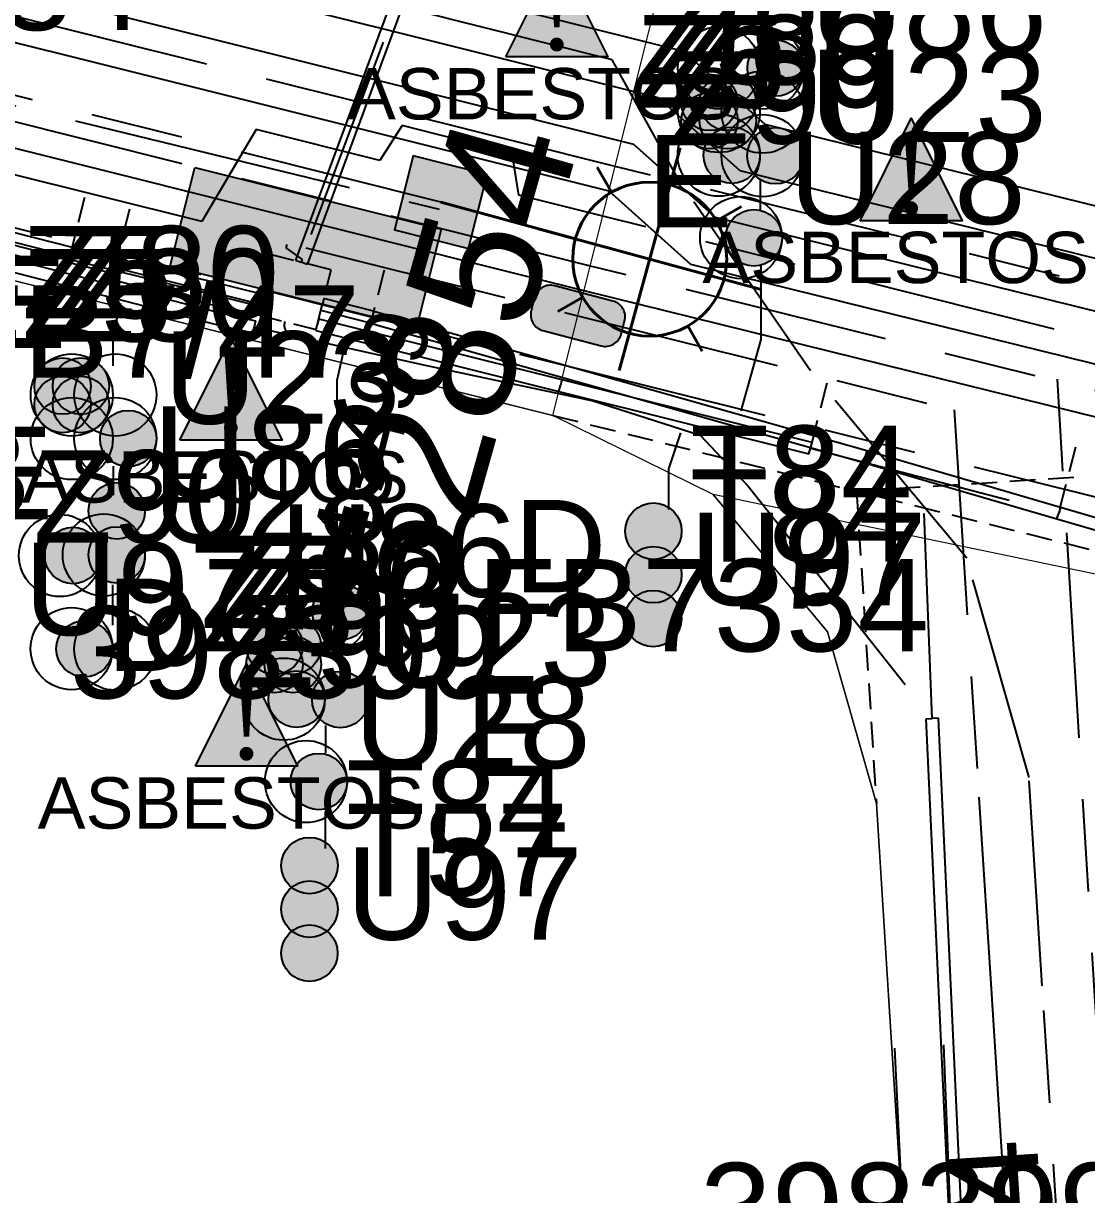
# Model space of a CAD drawing. Header units: metres. Extents: x 313711 to 315840, y 6256069 to 6257554.
# Drawn here: x 315413.14 to 315433.85, y 6256466.76 to 6256489.58 of the extents above; entities that cross this region are included whole.
import ezdxf
from ezdxf.enums import TextEntityAlignment as Align

# ---------------------------------------------------------------- set-up
doc = ezdxf.new("R2010")
doc.units = ezdxf.units.M
doc.linetypes.add('Cable Exist UG', pattern=[8.2, 4, -1.2, 1.8, -1.2])
doc.linetypes.add('DASHED', pattern=[0.75, 0.5, -0.25])
doc.layers.get('0').update_dxf_attribs({"color": 6})
for name, color, linetype in [('_User DUCT CONFIGS', 7, 'Continuous'), ('_User EARTHING', 7, 'Continuous'), ('Duct_SP_EXT', 7, 'Continuous'), ('Equip_LV_EXT', 7, 'Continuous'), ('Equip_SP_SL_EXT', 7, 'Continuous'), ('Mains_HV_EXT', 7, 'Continuous'), ('Mains_LV_EXT', 7, 'Continuous'), ('Mains_SL_EXT', 7, 'Continuous'), ('SupportsUG_SP_LV_EXT', 7, 'Continuous'), ('SupportsUG_SP_LV_SL_EXT', 7, 'Continuous'), ('Trench_SP_EXT', 7, 'Continuous'), ('UG_Details_SP_MISC', 7, 'Continuous')]:
    doc.layers.add(name, color=color, linetype=linetype)
doc.layers.add('Cadastre Land Parcels_SP_EXT', color=9, linetype='Continuous', lineweight=5)
doc.layers.add('Cadastre Roads_SP_EXT', color=9, linetype='Continuous', lineweight=5)
doc.layers.add('UNKNOWN_FEATURES', color=1, linetype='DASHED', plot=False)
doc.styles.add('COLUMN_LABEL', font='arial.ttf')
doc.styles.add('iecARIAL', font='arial.ttf', dxfattribs={"height": 2})
doc.styles.add('iecNAME', font='times.ttf')
doc.styles.add('PIT_LABEL', font='arial.ttf')
doc.styles.add('POLE_LABEL', font='arial.ttf')
doc.styles.get("Standard").update_dxf_attribs({"font": 'arial.ttf'})
doc.linetypes.add('Cable E UG', pattern='A,6,-0.5,["E",Standard,S=1.7,R=0,X=0.5,Y=-1],-2.9', length=9.4)
doc.linetypes.add('Cable P UG', pattern='A,6,-0.5,["P",Standard,S=1.7,R=0,X=0.5,Y=-1],-2.9', length=9.4)

# ---------------------------------------------------------------- blocks, each defined once
blk = doc.blocks.new('COLUMN_EXT')
blk.add_hatch(color=256).paths.add_polyline_path([(-1.485, 1.485), (-1.485, -1.485), (1.485, -1.485), (1.485, 1.485)])
blk.add_lwpolyline([(-1.485, -1.485), (1.485, -1.485), (1.485, 1.485), (-1.485, 1.485)], close=True)
for tag, height, style, flags, p in [('ASSET_NUM', 2.5, 'COLUMN_LABEL', 8, (2, 2)), ('STRUCTURE_PLANT_NUMBER', 0.2, 'POLE_LABEL', 9, (1.813, 0.031)), ('STREET_CODE', 0.2, 'COLUMN_LABEL', 9, (1.813, -0.2))]:
    blk.add_attdef(tag, text='', height=height, dxfattribs=dict(style=style, flags=flags)).set_placement(p, align=Align.MIDDLE_LEFT)
at = {"flags": 9}
for tag, p in [('COLUMN_TYPE', (1.813, -0.4)), ('OWNED_BY', (1.813, -0.6)), ('STATE', (1.813, -0.8)), ('USAGE', (1.813, -1)), ('LEGEND', (1.813, -1.2)), ('LOCATION', (1.813, -1.4)), ('STREETNAME', (1.813, -1.6)), ('SUBURB', (1.813, -1.8)), ('NOTES', (1.813, -2))]:
    blk.add_attdef(tag, text='', height=0.2, dxfattribs=at).set_placement(p, align=Align.MIDDLE_LEFT)
at = {"flags": 1}
blk.add_attdef('Z', (1.813, -2.351), '', height=0.2, dxfattribs=at)
blk = doc.blocks.new('DUCT_EXT')
blk.add_circle((0, 0.8), 0.8)
at = {"flags": 1}
blk.add_attdef('Z', (0, 0), '', height=0.2, dxfattribs=at)
at = {"flags": 9}
for tag, p in [('DUCT_CODE', (0, 0)), ('XSECT_TYPE', (0, -0.2)), ('FB_REFERENCE', (0, -0.4)), ('STATE', (0, -0.6)), ('NOTES', (0, -0.8))]:
    blk.add_attdef(tag, text='', height=0.2, dxfattribs=at).set_placement(p, align=Align.MIDDLE_LEFT)
blk = doc.blocks.new('SL_LANTERN_EXT')
at = {"lineweight": 40}
for p, q in [((0, 1.968), (0, 6.468)), ((-1.459, 5.676), (-1.061, 5.278)), ((1.458, 5.676), (1.06, 5.278)), ((-2.25, 4.218), (2.25, 4.218)), ((-1.459, 2.759), (-1.061, 3.157)), ((1.458, 2.759), (1.06, 3.157)), ((0, 0), (0, 2.721))]:
    blk.add_line(p, q, dxfattribs=at)
blk.add_circle((0, 4.218), 1.5, dxfattribs=at)
at = {"style": 'iecARIAL', "flags": 8}
blk.add_attdef('ASSET_NUM', (1.5, 1.5), '', height=2.5, dxfattribs=at)
for tag, p, height, flags in [('CONSTRUCTED_VOLTAGE', (0.981, -0.653), 0.2, 9), ('CONTROL_TYPE', (0.981, -0.853), 0.2, 9), ('LANTERN_PURPOSE', (0.981, -1.053), 0.2, 9), ('LNUMBER', (2.181, -3.253), 2.5, 8), ('LANTERN_TYPE', (0.981, -1.253), 0.2, 9), ('NO_PHASES', (0.981, -1.453), 0.2, 9), ('OPERATING_VOLTAGE', (0.981, -1.653), 0.2, 9), ('ORIENTATION', (0.981, -1.853), 0.2, 9), ('OWNED_BY', (0.981, -2.053), 0.2, 9), ('STATE', (0.981, -2.253), 0.2, 9), ('USAGE', (0.981, -2.453), 0.2, 9), ('CEXIST', (0.981, -2.653), 0.2, 9), ('CNEW', (0.981, -2.853), 0.2, 9), ('CNUMBER', (0.981, -3.053), 0.2, 9), ('CREMOVE', (0.981, -3.253), 0.2, 9), ('CREPLACE', (0.981, -3.453), 0.2, 9), ('LKINGHEIGHT', (0.981, -3.653), 0.2, 9), ('LBRACKET', (0.981, -3.853), 0.2, 9), ('LBRACKETVOCAB', (0.981, -4.053), 0.2, 9), ('LCATEGORY', (0.981, -4.253), 0.2, 9), ('LCHARGE1', (0.981, -4.453), 0.2, 9), ('LCHARGE1PERCENT', (0.981, -4.653), 0.2, 9), ('LCHARGE2', (0.981, -4.853), 0.2, 9), ('LCHARGE2PERCENT', (0.981, -5.053), 0.2, 9), ('LCHARGE3', (0.981, -5.253), 0.2, 9), ('LCHARGE3PERCENT', (0.981, -5.453), 0.2, 9), ('LEXIST', (0.981, -5.653), 0.2, 9), ('LLAMP', (0.981, -5.853), 0.2, 9), ('LLAMPVOCAB', (0.981, -6.053), 0.2, 9), ('LMAST', (0.981, -6.253), 0.2, 9), ('LMASTVOCAB', (0.981, -6.453), 0.2, 9), ('LNEW', (0.981, -6.653), 0.2, 9), ('LANTNUMBER', (0.981, -6.853), 0.2, 9), ('LOUTREACH', (0.981, -7.253), 0.2, 9), ('LOUTREACHVOCAB', (0.981, -7.453), 0.2, 9), ('LRATECODE', (0.981, -7.653), 0.2, 9), ('LREMOVE', (0.981, -7.853), 0.2, 9), ('LREPLACE', (0.981, -8.053), 0.2, 9), ('LTYPE', (0.981, -8.253), 0.2, 9), ('LTYPEVOCAB', (0.981, -8.453), 0.2, 9), ('LEGEND', (0.981, -8.653), 0.2, 9), ('LOCATION', (0.981, -8.853), 0.2, 9), ('NOTES', (0.981, -9.053), 0.2, 9), ('STREETNAME', (0.981, -9.253), 0.2, 9), ('SUBURB', (0.981, -9.453), 0.2, 1)]:
    blk.add_attdef(tag, p, '', height=height, dxfattribs=dict(flags=flags))
blk = doc.blocks.new('LV_STJ_EXT')
h = blk.add_hatch(color=256)
edge = h.paths.add_edge_path()
edge.add_ellipse((-0.586, 0.131), major_axis=(0.226, 0.226), ratio=1, start_angle=45, end_angle=135)
edge.add_line((-0.906, 0.131), (-0.906, -0.131))
edge.add_ellipse((-0.586, -0.131), major_axis=(0.226, 0.226), ratio=1, start_angle=135, end_angle=225)
edge.add_line((-0.586, -0.451), (0.586, -0.451))
edge.add_ellipse((0.586, -0.131), major_axis=(-0.226, 0.226), ratio=1, start_angle=135, end_angle=225)
edge.add_line((0.906, -0.131), (0.906, 0.131))
edge.add_ellipse((0.586, 0.131), major_axis=(-0.226, 0.226), ratio=1, start_angle=225, end_angle=315)
edge.add_line((0.586, 0.451), (-0.586, 0.451))
blk.add_lwpolyline([(-0.906, 0.131), (-0.906, -0.131, 0.414214), (-0.586, -0.451), (0.586, -0.451, 0.414214), (0.906, -0.131), (0.906, 0.131, 0.414214), (0.586, 0.451), (-0.586, 0.451, 0.414214)], format="xyb", close=True)
at = {"flags": 1}
blk.add_attdef('Z', (0, 0), '', height=0.2, dxfattribs=at)
at = {"flags": 9}
for tag, p in [('ORIENTATION', (0, 0)), ('USAGE', (0, -0.2)), ('LEGEND', (0, -0.4)), ('NOTES', (0, -0.6))]:
    blk.add_attdef(tag, text='', height=0.2, dxfattribs=at).set_placement(p, align=Align.MIDDLE_LEFT)
blk = doc.blocks.new('WARNING_FEATURE_EXT')
h = blk.add_hatch(color=2)
h.dxf.hatch_style = 1
h.paths.add_polyline_path([(0.001, 1.995), (-0.994, -0.001), (0.997, -0.001)])
at = {"color": 18, "true_color": 0x000000}
blk.add_lwpolyline([(-0.994, -0.001), (0.001, 1.995), (0.997, -0.001)], close=True, dxfattribs=at)
at = {"color": 18, "true_color": 0x000000, "insert": (0.001, 0.872), "char_height": 1.5, "attachment_point": 5, "line_spacing_factor": 1.5, "style": 'iecNAME'}
blk.add_mtext_dynamic_manual_height_columns('!', width=1.5, gutter_width=4, heights=[0], dxfattribs=at)
at = {"color": 2, "flags": 1}
for tag, p in [('STATE', (1.191, 2.008)), ('HAZMAT_ID', (1.191, 0.723))]:
    blk.add_attdef(tag, p, '', height=0.8, dxfattribs=at)
at = {"color": 2}
blk.add_attdef('WARNING_TYPE', text='', height=1, dxfattribs=at).set_placement((-4.067, -1.217), (4.875, -1.217), align=Align.ALIGNED)
at = {"color": 2, "flags": 1}
blk.add_attdef('WARNING_DESC', text='', height=0.8, dxfattribs=at).set_placement((1.191, -0.562), align=Align.MIDDLE_CENTER)
blk = doc.blocks.new('CABLE_LARGE_EXT')
h = blk.add_hatch(color=256)
edge = h.paths.add_edge_path()
edge.add_arc((0, 0.55), 0.55, 0, 360)
blk.add_circle((0, 0.55), 0.55)
at = {"flags": 1}
blk.add_attdef('Z', (0, 0), '', height=0.2, dxfattribs=at)
at = {"flags": 9}
for tag, p in [('COND_CODE', (0, 0)), ('FB_REFERENCE', (0, -0.2)), ('STATE', (0, -0.4)), ('XSECT_SIZE', (0, -0.6)), ('NOTES', (0, -0.8))]:
    blk.add_attdef(tag, text='', height=0.2, dxfattribs=at).set_placement(p, align=Align.MIDDLE_LEFT)
blk = doc.blocks.new('PIT_EXT')
blk.add_hatch(color=256).paths.add_polyline_path([(-2.475, 0.99), (2.475, 0.99), (2.475, -0.99), (-2.475, -0.99)])
at = {"lineweight": -3}
blk.add_lwpolyline([(-2.475, 0.99), (2.475, 0.99), (2.475, -0.99), (-2.475, -0.99)], close=True, dxfattribs=at)
at = {"style": 'PIT_LABEL'}
for tag, height, flags, p in [('ASSET_NUM', 2.5, 8, (2, 2)), ('STREET_CODE', 0.2, 9, (0, -0.2))]:
    blk.add_attdef(tag, text='', height=height, dxfattribs=dict(at, flags=flags)).set_placement(p, align=Align.MIDDLE_LEFT)
at = {"flags": 1}
blk.add_attdef('Z', (0, 0), '', height=0.2, dxfattribs=at)
at = {"flags": 9}
for tag, p in [('OWNED_BY', (0, -0.4)), ('STATE', (0, -0.6)), ('SUPPORT_TYPE', (0, -0.8)), ('USAGE', (0, -1)), ('LOCATION', (0, -1.2)), ('NOTES', (0, -1.4))]:
    blk.add_attdef(tag, text='', height=0.2, dxfattribs=at).set_placement(p, align=Align.MIDDLE_LEFT)

msp = doc.modelspace()

# ---------------------------------------------------------------- linework, layer by layer
at = {"layer": '_User DUCT CONFIGS'}
for points in [[(315427.49, 6256486.548), (315427.49, 6256485.953)], [(315427.507, 6256484.852), (315427.507, 6256483.421), (315427.117, 6256482.027)], [(315414.892, 6256482.908), (315414.892, 6256483.518), (315415.041, 6256484.125)], [(315419.252, 6256478.836), (315419.252, 6256482.626), (315419.383, 6256483.2)], [(315425.714, 6256480.108), (315425.714, 6256480.896), (315425.944, 6256481.597)], [(315414.896, 6256480.386), (315414.896, 6256480.953)], [(315414.883, 6256477.855), (315414.883, 6256478.642)], [(315419.032, 6256475.367), (315419.032, 6256475.902)], [(315419.023, 6256473.504), (315419.023, 6256474.222)]]:
    msp.add_lwpolyline(points, dxfattribs=at)
at = {"layer": 'Cadastre Land Parcels_SP_EXT', "linetype": 'Continuous'}
msp.add_lwpolyline([(315378.222, 6256381.721), (315393.104, 6256382.661), (315405.277, 6256383.43), (315404.599, 6256394.95), (315434.69, 6256396.631), (315433.931, 6256408.585), (315433.255, 6256419.234), (315432.493, 6256431.245), (315431.718, 6256443.459), (315429.993, 6256470.639), (315429.756, 6256474.378), (315428.803, 6256477.725), (315426.576, 6256480.398), (315423.456, 6256481.94), (315401.607, 6256487.407), (315396.325, 6256468.302), (315391.678, 6256449.716), (315376.168, 6256387.701), (315376.551, 6256381.614), (315378.222, 6256381.721)], close=True, dxfattribs=at)
at = {"layer": 'Cadastre Roads_SP_EXT', "linetype": 'Continuous'}
for points in [[(315358.429, 6256498.196), (315385.407, 6256491.455), (315396.244, 6256488.747), (315401.607, 6256487.407), (315423.456, 6256481.94), (315425.712, 6256490.985), (315427.911, 6256499.793), (315404.41, 6256505.521), (315388.602, 6256509.375), (315368.556, 6256514.427)], [(315459.941, 6256374.914), (315456.032, 6256431.977), (315453.102, 6256474.619), (315441.995, 6256477.183), (315426.576, 6256480.398), (315428.803, 6256477.725), (315429.756, 6256474.378), (315429.993, 6256470.639), (315431.718, 6256443.459), (315432.493, 6256431.245), (315433.255, 6256419.234)]]:
    msp.add_lwpolyline(points, dxfattribs=at)
at = {"layer": 'Duct_SP_EXT'}
for p, q in [((315423.771, 6256499.393), (315418.441, 6256484.964)), ((315423.996, 6256499.31), (315418.666, 6256484.881)), ((315414.044, 6256485.037), (315402.625, 6256487.895)), ((315413.985, 6256484.805), (315402.558, 6256487.664)), ((315408.757, 6256486.566), (315414.089, 6256485.216)), ((315408.698, 6256486.334), (315414.03, 6256484.984)), ((315414.088, 6256485.217), (315414.06, 6256485.1)), ((315414.089, 6256485.216), (315414.06, 6256485.1)), ((315414.088, 6256485.217), (315417.779, 6256484.311)), ((315412.67, 6256485.049), (315417.054, 6256483.921)), ((315414.044, 6256485.037), (315414.014, 6256484.921)), ((315414.03, 6256484.984), (315414.06, 6256485.1)), ((315414.031, 6256484.983), (315414.06, 6256485.1)), ((315414.031, 6256484.983), (315417.722, 6256484.077)), ((315418.441, 6256484.964), (315418.553, 6256484.923)), ((315412.611, 6256484.816), (315416.998, 6256483.687)), ((315413.985, 6256484.805), (315414.014, 6256484.921)), ((315414.917, 6256484.819), (315414.888, 6256484.703)), ((315414.917, 6256484.819), (315417.73, 6256484.115)), ((315418.666, 6256484.881), (315418.553, 6256484.923)), ((315414.858, 6256484.586), (315414.888, 6256484.703)), ((315414.858, 6256484.586), (315417.672, 6256483.882)), ((315417.779, 6256484.311), (315417.75, 6256484.194)), ((315417.73, 6256484.115), (315417.701, 6256483.999)), ((315417.722, 6256484.077), (315417.75, 6256484.194)), ((315418.934, 6256483.981), (315418.964, 6256484.098)), ((315418.993, 6256484.214), (315418.964, 6256484.098)), ((315419.962, 6256483.969), (315418.993, 6256484.214)), ((315416.998, 6256483.687), (315417.026, 6256483.804)), ((315417.054, 6256483.921), (315417.026, 6256483.804)), ((315417.054, 6256483.921), (315417.661, 6256483.784)), ((315417.672, 6256483.882), (315417.701, 6256483.999)), ((315418.894, 6256483.824), (315418.865, 6256483.707)), ((315418.894, 6256483.824), (315423.631, 6256482.638)), ((315419.904, 6256483.736), (315418.934, 6256483.981)), ((315419.9, 6256483.737), (315419.933, 6256483.852)), ((315419.904, 6256483.736), (315419.933, 6256483.852)), ((315419.962, 6256483.969), (315419.933, 6256483.852)), ((315419.966, 6256483.968), (315419.933, 6256483.852)), ((315419.966, 6256483.968), (315429.572, 6256481.255)), ((315416.998, 6256483.687), (315417.608, 6256483.55)), ((315417.608, 6256483.55), (315417.634, 6256483.667)), ((315417.661, 6256483.784), (315417.634, 6256483.667)), ((315418.836, 6256483.591), (315418.865, 6256483.707)), ((315418.836, 6256483.591), (315423.573, 6256482.406)), ((315419.9, 6256483.737), (315429.506, 6256481.024)), ((315423.573, 6256482.406), (315423.602, 6256482.522)), ((315423.631, 6256482.638), (315423.602, 6256482.522)), ((315423.631, 6256482.638), (315428.498, 6256481.421)), ((315423.573, 6256482.406), (315428.44, 6256481.188)), ((315428.44, 6256481.188), (315428.469, 6256481.304)), ((315428.498, 6256481.421), (315428.469, 6256481.304)), ((315429.506, 6256481.024), (315429.539, 6256481.14)), ((315429.572, 6256481.255), (315429.539, 6256481.14)), ((315429.572, 6256481.255), (315433.34, 6256480.153)), ((315429.506, 6256481.024), (315433.272, 6256479.923)), ((315433.34, 6256480.153), (315433.306, 6256480.038)), ((315433.34, 6256480.153), (315433.306, 6256480.038)), ((315433.34, 6256480.153), (315436.893, 6256479.114)), ((315433.272, 6256479.923), (315433.306, 6256480.038)), ((315433.272, 6256479.923), (315433.306, 6256480.038)), ((315433.272, 6256479.923), (315436.826, 6256478.884)), ((315430.965, 6256476.039), (315430.845, 6256476.034)), ((315432.06, 6256452.321), (315430.965, 6256476.039)), ((315430.725, 6256476.028), (315430.845, 6256476.034)), ((315431.821, 6256452.302), (315430.725, 6256476.028))]:
    msp.add_line(p, q, dxfattribs=at)
at = {"layer": 'Mains_HV_EXT', "linetype": 'Cable P UG'}
for points in [[(315520.024, 6256556.791), (315521.712, 6256562.915), (315531.693, 6256560.161), (315531.693, 6256560.161), (315525.289, 6256537.596), (315525.235, 6256537.411), (315524.458, 6256534.217), (315510.988, 6256480.81), (315510.59, 6256479.231), (315510.59, 6256479.231), (315495.69, 6256466.767), (315483.246, 6256469.816), (315453.696, 6256477.047), (315424.063, 6256484.365), (315402.213, 6256489.832), (315396.85, 6256491.172), (315386.013, 6256493.88), (315355.864, 6256501.414)], [(315520.543, 6256556.791), (315522.061, 6256562.3), (315530.592, 6256559.946), (315530.592, 6256559.946), (315524.328, 6256537.872), (315524.269, 6256537.669), (315523.487, 6256534.457), (315510.019, 6256481.054), (315509.7, 6256479.79), (315509.7, 6256479.79), (315495.435, 6256467.859), (315483.483, 6256470.788), (315453.933, 6256478.019), (315426.141, 6256484.882), (315424.549, 6256486.305), (315402.699, 6256491.773), (315397.334, 6256493.113), (315386.497, 6256495.82), (315355.546, 6256503.555)], [(315521.061, 6256556.791), (315522.41, 6256561.685), (315529.492, 6256559.731), (315529.492, 6256559.731), (315523.367, 6256538.148), (315523.303, 6256537.927), (315522.517, 6256534.698), (315509.049, 6256481.299), (315508.809, 6256480.349), (315508.809, 6256480.349), (315495.181, 6256468.951), (315483.721, 6256471.759), (315454.17, 6256478.99), (315426.622, 6256485.793), (315425.031, 6256487.216), (315402.941, 6256492.743), (315397.577, 6256494.083), (315386.74, 6256496.791), (315355.387, 6256504.626), (315354.208, 6256503.92)], [(315521.58, 6256556.791), (315522.759, 6256561.07), (315528.391, 6256559.516), (315528.391, 6256559.516), (315522.406, 6256538.424), (315522.336, 6256538.185), (315521.546, 6256534.938), (315508.079, 6256481.544), (315507.919, 6256480.908), (315507.919, 6256480.908), (315494.927, 6256470.043), (315483.959, 6256472.73), (315454.407, 6256479.962), (315427.103, 6256486.705), (315425.513, 6256488.126), (315403.184, 6256493.713), (315397.819, 6256495.053), (315386.982, 6256497.761), (315386.982, 6256497.761), (315355.228, 6256505.696)], [(315313.849, 6256515.017), (315314.606, 6256514.828), (315328.411, 6256511.377), (315332.494, 6256510.354), (315352.643, 6256505.313), (315355.069, 6256506.767), (315355.069, 6256506.767), (315387.225, 6256498.731), (315398.062, 6256496.023), (315403.426, 6256494.683), (315425.996, 6256489.036), (315425.996, 6256489.036), (315427.584, 6256487.616), (315454.643, 6256480.934), (315484.197, 6256473.701), (315494.673, 6256471.135), (315507.029, 6256481.467), (315507.029, 6256481.467), (315520.348, 6256534.277), (315509.814, 6256537.332), (315513.833, 6256551.191)]]:
    msp.add_lwpolyline(points, dxfattribs=at)
at = {"layer": 'Mains_HV_EXT', "linetype": 'Cable Exist UG'}
for points in [[(315486.401, 6256469.558), (315483.364, 6256470.302), (315478.348, 6256471.53), (315474.75, 6256474.469), (315454.289, 6256479.476), (315454.289, 6256479.476), (315424.667, 6256486.791), (315402.82, 6256492.258), (315397.456, 6256493.598), (315386.619, 6256496.306), (315359.642, 6256503.047), (315353.72, 6256504.528), (315332.372, 6256509.869), (315328.29, 6256510.892), (315314.484, 6256514.343), (315295.985, 6256518.972), (315272.557, 6256524.833)], [(315423.718, 6256453.978), (315425.527, 6256455.018), (315433.98, 6256455.176), (315433.98, 6256455.176), (315432.987, 6256470.829), (315432.729, 6256474.889), (315431.515, 6256479.157), (315428.474, 6256482.806), (315425.936, 6256486.48), (315424.61, 6256488.867), (315424.61, 6256488.867), (315403.306, 6256494.198), (315355.154, 6256506.245)], [(315490.334, 6256470.654), (315483.84, 6256472.245), (315478.787, 6256473.481), (315474.138, 6256472.56), (315453.815, 6256477.533), (315453.815, 6256477.533), (315424.185, 6256484.85), (315402.335, 6256490.317), (315396.971, 6256491.657), (315386.134, 6256494.365), (315372.834, 6256497.689)], [(315392.887, 6256490.616), (315396.486, 6256489.717), (315401.85, 6256488.377), (315423.702, 6256482.909), (315447.933, 6256476.903), (315448.23, 6256472.582)]]:
    msp.add_lwpolyline(points, dxfattribs=at)
at = {"layer": 'Mains_HV_EXT', "linetype": 'Cable E UG'}
msp.add_lwpolyline([(315431.258, 6256464.877), (315431.071, 6256469.675)], dxfattribs=at)
at = {"layer": 'Mains_LV_EXT', "linetype": 'Cable Exist UG'}
for points in [[(315423.05, 6256496.879), (315418.639, 6256485.207), (315423.942, 6256483.88)], [(315434.953, 6256455.642), (315434.203, 6256467.476), (315433.221, 6256483.62), (315424.427, 6256485.82), (315422.79, 6256486.23), (315422.79, 6256486.23), (315422.66, 6256487.045), (315420.521, 6256487.586), (315420.081, 6256486.908), (315417.672, 6256487.511), (315416.614, 6256485.714), (315416.614, 6256485.714), (315402.092, 6256489.347), (315397.207, 6256490.564)], [(315423.942, 6256483.88), (315431.272, 6256482.046), (315431.272, 6256482.046), (315431.752, 6256474.505), (315431.989, 6256470.766), (315433.714, 6256443.586), (315433.99, 6256439.228), (315435.313, 6256438.362), (315435.414, 6256436.403), (315434.227, 6256435.498), (315434.489, 6256431.372), (315435.251, 6256419.36), (315435.809, 6256410.574)]]:
    msp.add_lwpolyline(points, dxfattribs=at)
at = {"layer": 'Mains_SL_EXT', "linetype": 'Cable Exist UG'}
msp.add_lwpolyline([(315421.271, 6256486.095), (315402.456, 6256490.802), (315397.092, 6256492.143), (315390.329, 6256493.832)], dxfattribs=at)
at = {"layer": 'Trench_SP_EXT', "linetype": 'Cable Exist UG'}
for points in [[(315390.279, 6256493.592), (315415.598, 6256487.325), (315421.239, 6256485.955)], [(315414.888, 6256484.703), (315414.014, 6256484.921)], [(315417.634, 6256483.667), (315418.346, 6256483.506)], [(315418.346, 6256483.506), (315420.937, 6256482.922), (315424.237, 6256482.226)], [(315424.237, 6256482.226), (315426.324, 6256481.556), (315427.257, 6256480.564), (315427.833, 6256479.834), (315430.845, 6256476.034)], [(315428.469, 6256481.304), (315433.306, 6256480.038)], [(315430.109, 6256469.616), (315430.341, 6256464.775), (315430.794, 6256459.881), (315431.377, 6256453.185), (315431.134, 6256452.556), (315430.804, 6256452.151)]]:
    msp.add_lwpolyline(points, dxfattribs=at)
msp.add_lwpolyline([(315418.346, 6256483.506, -0.408867), (315418.235, 6256483.766)], format="xyb", dxfattribs=at)
at = {"layer": 'UG_Details_SP_MISC', "linetype": 'Cable Exist UG', "flags": 128}
msp.add_lwpolyline([(315430.845, 6256476.034), (315430.668, 6256480.559)], dxfattribs=at)
at = {"layer": 'UNKNOWN_FEATURES'}
for points in [[(315414.333, 6256486.182), (315414.06, 6256485.1), (315414.014, 6256484.921)], [(315415.205, 6256485.96), (315414.888, 6256484.702)], [(315418.272, 6256485.269), (315418.255, 6256485.201), (315418.568, 6256484.979), (315418.553, 6256484.923)], [(315417.972, 6256485.07), (315417.678, 6256483.907), (315418.841, 6256483.612), (315419.135, 6256484.776), (315417.972, 6256485.07)], [(315420.165, 6256484.77), (315419.933, 6256483.852)], [(315428.788, 6256482.568), (315428.469, 6256481.304)], [(315423.456, 6256481.94), (315429.369, 6256480.461), (315429.756, 6256474.378)], [(315433.631, 6256481.324), (315433.306, 6256480.038)], [(315433.603, 6256480.73), (315429.369, 6256480.461)], [(315436.81, 6256478.599), (315429.369, 6256480.461)]]:
    msp.add_lwpolyline(points, dxfattribs=at)

# ---------------------------------------------------------------- block references
at = {"layer": '_User DUCT CONFIGS'}
for name, p, rotation in [('DUCT_EXT', (315427.491, 6256488.708), 89.87053325356494), ('DUCT_EXT', (315428.343, 6256488.705), 89.87053325356494), ('CABLE_LARGE_EXT', (315428.343, 6256488.705), 89.92166981202116), ('DUCT_EXT', (315427.488, 6256487.859), 89.87053325356494), ('CABLE_LARGE_EXT', (315427.055, 6256488.038), 90.0000000000002), ('CABLE_LARGE_EXT', (315427.413, 6256488.038), 90.0000000000002), ('DUCT_EXT', (315428.339, 6256487.846), 89.87053325356494), ('CABLE_LARGE_EXT', (315427.055, 6256487.68), 90.0000000000002), ('CABLE_LARGE_EXT', (315427.413, 6256487.68), 90.04594690086086), ('DUCT_EXT', (315427.487, 6256487.007), 89.87053325356494), ('DUCT_EXT', (315427.487, 6256487.007), 89.94706982857011), ('DUCT_EXT', (315428.338, 6256486.998), 89.87053325356494), ('CABLE_LARGE_EXT', (315427.487, 6256487.007), 90.0000000000002), ('CABLE_LARGE_EXT', (315428.338, 6256486.998), 90.0000000000002), ('DUCT_EXT', (315427.92, 6256485.4), 89.87053325356494), ('CABLE_LARGE_EXT', (315427.92, 6256485.4), 90.0000000000002), ('DUCT_EXT', (315414.883, 6256482.338), 90.0000000000002), ('DUCT_EXT', (315415.733, 6256482.338), 90.0000000000002), ('CABLE_LARGE_EXT', (315414.454, 6256482.511), 90.0000000000002), ('CABLE_LARGE_EXT', (315414.812, 6256482.511), 90.0000000000002), ('CABLE_LARGE_EXT', (315414.454, 6256482.153), 90.0000000000002), ('CABLE_LARGE_EXT', (315414.812, 6256482.153), 90.04594690086086), ('DUCT_EXT', (315414.883, 6256481.488), 90.0000000000002), ('DUCT_EXT', (315415.733, 6256481.488), 90.0000000000002), ('CABLE_LARGE_EXT', (315415.733, 6256481.488), 90.0000000000002), ('CABLE_LARGE_EXT', (315415.509, 6256480.08), 89.92166981202116), ('CABLE_LARGE_EXT', (315425.962, 6256479.685), 90.0000000000002), ('DUCT_EXT', (315414.653, 6256479.21), 90.02620017972468), ('DUCT_EXT', (315415.508, 6256479.221), 90.00750360318835), ('CABLE_LARGE_EXT', (315414.653, 6256479.21), 90.0000000000002), ('CABLE_LARGE_EXT', (315415.508, 6256479.221), 90.0000000000002), ('CABLE_LARGE_EXT', (315425.961, 6256478.837), 90.0000000000002), ('DUCT_EXT', (315419.869, 6256478.11), 89.87053325356494), ('CABLE_LARGE_EXT', (315419.869, 6256478.11), 89.92166981202116), ('CABLE_LARGE_EXT', (315425.96, 6256477.989), 90.81845548169707), ('DUCT_EXT', (315414.881, 6256477.394), 89.95834391321375), ('DUCT_EXT', (315415.733, 6256477.386), 89.95834391321375), ('CABLE_LARGE_EXT', (315414.881, 6256477.394), 90.01282874952012), ('CABLE_LARGE_EXT', (315418.581, 6256477.444), 90.0000000000002), ('CABLE_LARGE_EXT', (315418.939, 6256477.444), 90.0000000000002), ('CABLE_LARGE_EXT', (315418.581, 6256477.086), 90.0000000000002), ('CABLE_LARGE_EXT', (315418.939, 6256477.086), 90.04594690086086), ('DUCT_EXT', (315419.013, 6256476.412), 89.94706982857011), ('CABLE_LARGE_EXT', (315419.013, 6256476.412), 90.0000000000002), ('CABLE_LARGE_EXT', (315419.864, 6256476.403), 90.0000000000002), ('DUCT_EXT', (315419.446, 6256474.805), 89.87053325356494), ('CABLE_LARGE_EXT', (315419.446, 6256474.805), 90.0000000000002), ('CABLE_LARGE_EXT', (315419.263, 6256473.169), 90.0000000000002), ('CABLE_LARGE_EXT', (315419.263, 6256472.32), 90.0000000000002), ('CABLE_LARGE_EXT', (315419.262, 6256471.472), 90.81845548169707)]:
    msp.add_blockref(name, p, dxfattribs=dict(at, rotation=rotation))
at = {"layer": '_User EARTHING'}
ref = msp.add_blockref('WARNING_FEATURE_EXT', (315423.53, 6256488.923), dxfattribs=at)
ref.add_attrib('WARNING_TYPE', 'ASBESTOS', (315419.464, 6256487.706), dxfattribs={"layer": '0', "color": 2, "height": 1})
ref = msp.add_blockref('WARNING_FEATURE_EXT', (315430.432, 6256485.733), dxfattribs=at)
ref.add_attrib('WARNING_TYPE', 'ASBESTOS', (315426.365, 6256484.517), dxfattribs={"layer": '0', "color": 2, "height": 1})
ref = msp.add_blockref('WARNING_FEATURE_EXT', (315417.182, 6256481.459), dxfattribs=at)
ref.add_attrib('WARNING_TYPE', 'ASBESTOS', (315413.116, 6256480.242), dxfattribs={"layer": '0', "color": 2, "height": 1})
ref = msp.add_blockref('WARNING_FEATURE_EXT', (315417.486, 6256475.107), dxfattribs=at)
ref.add_attrib('WARNING_TYPE', 'ASBESTOS', (315413.419, 6256473.89), dxfattribs={"layer": '0', "color": 2, "height": 1})
at = {"layer": 'Equip_LV_EXT', "rotation": 165.2556089137895}
msp.add_blockref('LV_STJ_EXT', (315423.942, 6256483.88), dxfattribs=at)
at = {"layer": 'Equip_SP_SL_EXT'}
ref = msp.add_blockref('SL_LANTERN_EXT', (315421.271, 6256486.095), dxfattribs=dict(at, rotation=254.7302461871733))
ref.add_attrib('ASSET_NUM', '52854', dxfattribs={"layer": '0', "height": 2.5, "rotation": 74.3072, "style": 'iecARIAL'}).set_placement((315422.771, 6256487.595), align=Align.MIDDLE_RIGHT)
at = {"layer": 'SupportsUG_SP_LV_EXT', "rotation": 345.9524786542505}
msp.add_blockref('PIT_EXT', (315418.639, 6256485.207), dxfattribs=at)
at = {"layer": 'SupportsUG_SP_LV_SL_EXT'}
ref = msp.add_blockref('COLUMN_EXT', (315421.271, 6256486.095), dxfattribs=dict(at, xscale=0.5, yscale=0.5, zscale=0.5, rotation=165.7987697896097))
ref.add_attrib('ASSET_NUM', '243499', dxfattribs={"layer": '0', "height": 1.25, "rotation": 75.8114, "style": 'COLUMN_LABEL'}).set_placement((315419.908, 6256484.107), align=Align.TOP_RIGHT)

# ---------------------------------------------------------------- texts
at = {"layer": '_User DUCT CONFIGS'}
for s, p in [('T84', (315411.158, 6256489.445)), ('U86', (315428.467, 6256488.971)), ('Z5', (315425.065, 6256488.39)), ('Z80', (315425.748, 6256488.387)), ('Z5', (315425.065, 6256487.937)), ('Z80', (315425.737, 6256487.942)), ('Z90', (315425.748, 6256487.234)), ('U23', (315428.463, 6256487.264)), ('U28', (315428.053, 6256485.666)), ('E', (315425.284, 6256485.601)), ('Z5', (315413.109, 6256483.832)), ('Z80', (315413.792, 6256483.829)), ('Z5', (315413.109, 6256483.379)), ('Z80', (315413.781, 6256483.384)), ('E', (315412.302, 6256483.251)), ('FB7/47', (315411.594, 6256482.674)), ('U23', (315415.873, 6256481.776)), ('U86', (315415.669, 6256480.318)), ('T84', (315426.124, 6256479.939)), ('B', (315411.609, 6256479.918)), ('E', (315412.045, 6256479.918)), ('Z90', (315413.33, 6256479.461)), ('U28', (315415.668, 6256479.459)), ('T84', (315426.123, 6256479.091)), ('U86', (315418.142, 6256478.407)), ('D', (315422.687, 6256478.494)), ('U97', (315426.122, 6256478.243)), ('U97', (315413.153, 6256477.66)), ('Z5', (315416.591, 6256477.795)), ('Z80', (315417.275, 6256477.792)), ('Z5', (315416.591, 6256477.342)), ('Z80', (315417.263, 6256477.347)), ('FB7354', (315421.974, 6256477.343)), ('D', (315414.754, 6256476.961)), ('Z90', (315417.274, 6256476.64)), ('U23', (315419.989, 6256476.669)), ('398399', (315414.042, 6256476.427)), ('U28', (315419.579, 6256475.071)), ('E', (315421.744, 6256474.916)), ('T84', (315419.426, 6256473.423)), ('T57', (315419.425, 6256472.574)), ('U97', (315419.424, 6256471.726)), ('398399', (315426.32, 6256465.578))]:
    msp.add_text(s, height=1.8, dxfattribs=at).set_placement(p)
at = {"layer": 'Mains_LV_EXT'}
msp.add_text('T84', height=1.8, rotation=93.6305, dxfattribs=at).set_placement((315433.152, 6256463.551))

doc.saveas('drawing.dxf')
